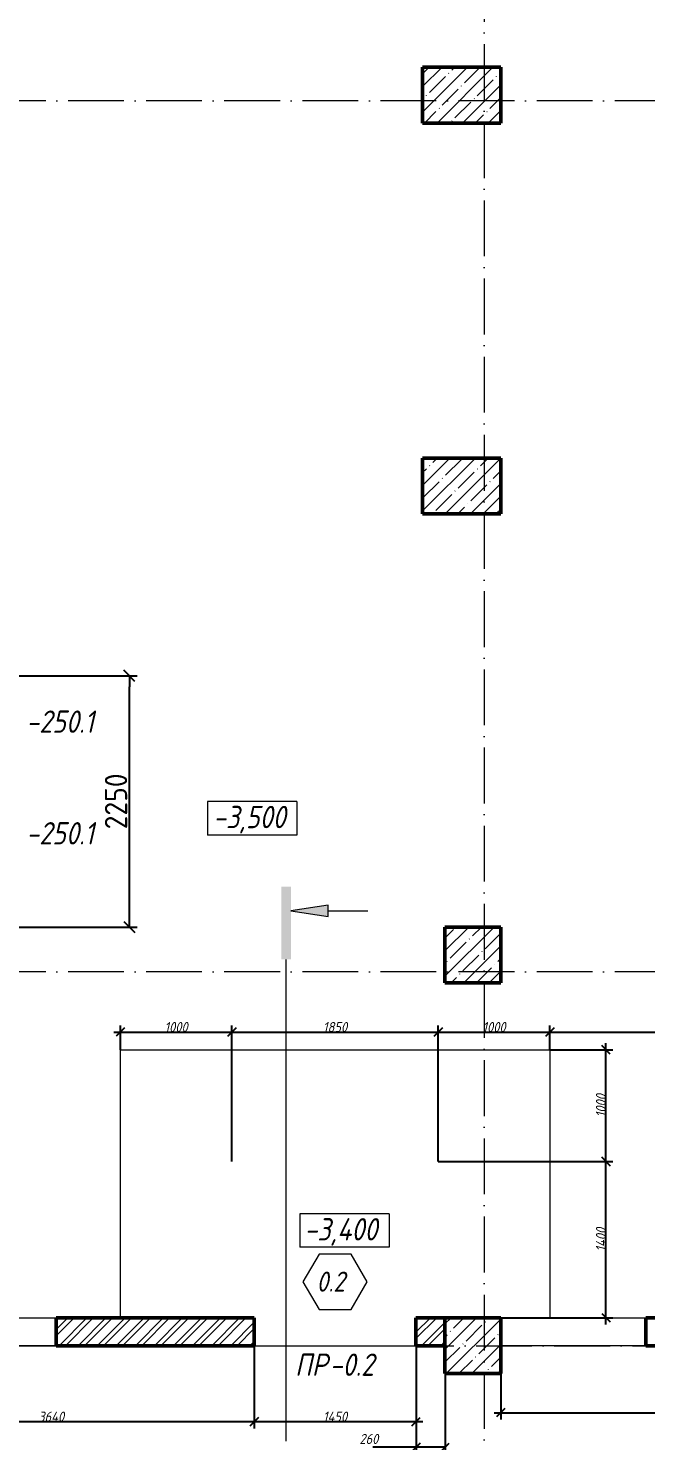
# Model space of a CAD drawing. Header units: millimetres. Extents: x -356862 to 418287, y 0 to 839748.
# Drawn here: x -265737 to -260201, y 510096 to 522746 of the extents above; entities that cross this region are included whole.
import ezdxf

# ---------------------------------------------------------------- set-up
doc = ezdxf.new("R2010")
doc.units = ezdxf.units.MM
doc.linetypes.add('50_200_ШТРИХ_1Т_ш5_п1_п1_', pattern=[700, 500, -100, 0, -100])
for name, color, linetype, lineweight in [('A-____-____-DIMS', 7, 'Continuous', 9), ('A-____-NOTE-TEXT', 7, 'Continuous', 9), ('A-____-NOTE-TEXT-1', 7, 'Continuous', 5), ('A-DETL-GENF-OTLN-2', 7, 'Continuous', 5), ('A-DOOR-____-IDEN', 7, 'Continuous', 9), ('A-FLOR-____-OTLN', 7, 'Continuous', 9), ('A-GENM-____-IDEN', 7, 'Continuous', 9), ('A-GENM-____-OTLN', 7, 'Continuous', 9), ('A-WALL-____-MCUT-2', 7, 'Continuous', 50), ('G-____-____-DIMS', 7, 'Continuous', 9), ('S-COLS-____-MCUT', 7, 'Continuous', 50), ('S-COLS-____-OTLN', 7, 'Continuous', 9), ('S-GRID-____-OTLN-1', 7, '50_200_ШТРИХ_1Т_ш5_п1_п1_', 9)]:
    doc.layers.add(name, color=color, linetype=linetype, lineweight=lineweight)
for name, color, linetype, lineweight, true_color in [('A-DETL-GENF-OTLN-3', 9, 'Continuous', 9, 0x808080), ('A-WALL-____-OTLN-1', 7, 'Continuous', 9, 0x800000), ('A-WALL-____-PATT-2', 7, 'Continuous', 9, 0x787878)]:
    doc.layers.add(name, color=color, linetype=linetype, lineweight=lineweight, true_color=true_color)
doc.styles.add('ISOCPEUR_I_2', font='isocpeui.ttf', dxfattribs={"width": 0.85, "height": 2.3})
doc.styles.add('ISOCPEUR_I_4', font='isocpeui.ttf', dxfattribs={"width": 0.85, "height": 2})
doc.styles.add('ISOCPEUR_I_7', font='isocpeui.ttf', dxfattribs={"width": 0.9, "height": 90})
doc.styles.add('СПДС', font='isocpeur.ttf', dxfattribs={"width": 0.9})
doc.dimstyles.new('ISO-1_8_0_9К_СРЕДНИЙ_Кладочные', dxfattribs={"dimscale": 304.8, "dimtxt": 89.638306, "dimasz": 0.246063, "dimexe": 0.19685, "dimexo": 0, "dimgap": 0, "dimtad": 1, "dimdec": 3, "dimrnd": 0.001, "dimdsep": 46, "dimtxsty": 'ISOCPEUR_I_7', "dimblk1": 'OBLIQUE', "dimblk2": 'OBLIQUE', "dimsah": 1, "dimcen": 0.09, "dimdle": 0.19685, "dimazin": 0, "dimtfac": 1, "dimtdec": 4, "dimtix": 1, "dimtmove": 2, "dimatfit": 3, "dimfxl": 1, "dimtvp": 1, "dimtolj": 1, "dimtzin": 0, "dimarcsym": 2})
doc.dimstyles.new('ISO-1_8_0_9К_СРЕДНИЙ_Кладочные_1', dxfattribs={"dimscale": 304.8, "dimtxt": 89.638306, "dimasz": 0.246063, "dimexe": 0.19685, "dimexo": 0, "dimgap": 0, "dimtad": 1, "dimdec": 3, "dimrnd": 0.001, "dimdsep": 46, "dimtxsty": 'ISOCPEUR_I_7', "dimblk1": 'OBLIQUE', "dimblk2": 'OBLIQUE', "dimsah": 1, "dimcen": 0.09, "dimdle": 0.19685, "dimazin": 0, "dimtfac": 1, "dimtdec": 4, "dimtix": 1, "dimtmove": 0, "dimatfit": 3, "dimfxl": 1, "dimtvp": 1, "dimtolj": 1, "dimtzin": 0, "dimarcsym": 2})
doc.dimstyles.new('Размера А3', dxfattribs={"dimtxt": 200, "dimasz": 100, "dimexe": 70, "dimexo": 100, "dimgap": 20, "dimtad": 1, "dimdec": 0, "dimrnd": 10, "dimzin": 0, "dimdsep": 46, "dimtxsty": 'СПДС', "dimblk": 'ARROWHEAD_6', "dimcen": 1, "dimclrd": 256, "dimclre": 256, "dimclrt": 256, "dimazin": 0, "dimtfac": 1, "dimtdec": 0, "dimtmove": 2, "dimatfit": 3, "dimfxl": 1, "dimtolj": 1, "dimtzin": 0, "dimarcsym": 0})

# ---------------------------------------------------------------- blocks, each defined once
blk = doc.blocks.new('BSC_Колонна _Прямоугольная - 500х500-V28-АР1_Кладочный план подвала в осях 1-64_Ю-ЯЯ')
at = {"layer": 'S-COLS-____-OTLN'}
h = blk.add_hatch(dxfattribs=at)
h.set_pattern_fill('FP_35', color=256, style=0, pattern_type=2)
h.set_pattern_definition([(45, (-89000, -51931.04), (-114.04925, 114.04925), []), (45, (-88885.95, -51931.04), (-114.04925, 114.04925), [201.613, -40.323, 3.353, -36.97])])
h.paths.add_polyline_path([(-250, -250), (250, -250), (250, 250), (-250, 250)], flags=0)
at = {"layer": 'S-COLS-____-MCUT'}
for p, q in [((250, 250), (-250, 250)), ((-250, 250), (-250, -250)), ((250, -250), (250, 250)), ((-250, -250), (250, -250))]:
    blk.add_line(p, q, dxfattribs=at)
blk = doc.blocks.new('BSC_Колонна _Прямоугольная - 500х500-V105-АР1_Кладочный план подвала в осях 1-64_Ю-ЯЯ')
at = {"layer": 'S-COLS-____-OTLN'}
h = blk.add_hatch(dxfattribs=at)
h.set_pattern_fill('FP_121', color=256, style=0, pattern_type=2)
h.set_pattern_definition([(315, (-55431.04, 89000), (114.04925, 114.04925), []), (315, (-55431.04, 88885.95), (114.04925, 114.04925), [201.613, -40.323, 3.353, -36.97])])
h.paths.add_polyline_path([(-250, -250), (250, -250), (250, 250), (-250, 250)], flags=0)
at = {"layer": 'S-COLS-____-MCUT'}
for p, q in [((250, 250), (-250, 250)), ((-250, 250), (-250, -250)), ((250, -250), (250, 250)), ((-250, -250), (250, -250))]:
    blk.add_line(p, q, dxfattribs=at)
blk = doc.blocks.new('BSC_Колонна _Прямоугольная - 500х700-V135-АР1_Кладочный план подвала в осях 1-64_Ю-ЯЯ')
at = {"layer": 'S-COLS-____-OTLN'}
h = blk.add_hatch(dxfattribs=at)
h.set_pattern_fill('FP_152', color=256, style=0, pattern_type=2)
h.set_pattern_definition([(315, (-63131.04, 88900), (114.04925, 114.04925), []), (315, (-63131.04, 88785.95), (114.04925, 114.04925), [201.613, -40.323, 3.353, -36.97])])
h.paths.add_polyline_path([(-250, -350), (250, -350), (250, 350), (-250, 350)], flags=0)
at = {"layer": 'S-COLS-____-MCUT'}
for p, q in [((250, 350), (-250, 350)), ((-250, 350), (-250, -350)), ((250, -350), (250, 350)), ((-250, -350), (250, -350))]:
    blk.add_line(p, q, dxfattribs=at)
blk = doc.blocks.new('BSC_Колонна _Прямоугольная - 500х700-V138-АР1_Кладочный план подвала в осях 1-64_Ю-ЯЯ')
at = {"layer": 'S-COLS-____-OTLN'}
h = blk.add_hatch(dxfattribs=at)
h.set_pattern_fill('FP_155', color=256, style=0, pattern_type=2)
h.set_pattern_definition([(315, (-59631.04, 88900), (114.04925, 114.04925), []), (315, (-59631.04, 88785.95), (114.04925, 114.04925), [201.613, -40.323, 3.353, -36.97])])
h.paths.add_polyline_path([(-250, -350), (250, -350), (250, 350), (-250, 350)], flags=0)
at = {"layer": 'S-COLS-____-MCUT'}
for p, q in [((250, 350), (-250, 350)), ((-250, 350), (-250, -350)), ((250, -350), (250, 350)), ((-250, -350), (250, -350))]:
    blk.add_line(p, q, dxfattribs=at)
blk = doc.blocks.new('АР_Перемычка - АР_Перемычка-28769347-АР1_Кладочный план подвала в осях 1-64_Ю-ЯЯ')
at = {"layer": 'A-GENM-____-OTLN'}
blk.add_line((-250, -125), (-243, -125), dxfattribs=at)
blk = doc.blocks.new('DET_L_Имитация разреза_ISO2-5 - Вправо-27489997-АР1_Кладочный план подвала в осях 1-64_Ю-ЯЯ')
at = {"layer": 'A-DETL-GENF-OTLN-3'}
blk.add_line((143, 0), (4457, 0), dxfattribs=at)
blk = doc.blocks.new('Высотные отметки - 9_5х3_5_h_-17668430-АР1_Кладочный план подвала в осях 1-64_Ю-ЯЯ')
at = {"layer": 'G-____-____-DIMS'}
for p, q in [((-4, 3), (-4, 0)), ((4, 3), (-4, 3)), ((4, 3), (4, 0)), ((4, 0), (-4, 0))]:
    blk.add_line(p, q, dxfattribs=at)
blk = doc.blocks.new('_Oblique')
at = {"color": 0, "linetype": 'ByBlock', "lineweight": -2}
blk.add_line((-0.5, -0.5), (0.5, 0.5), dxfattribs=at)
blk = doc.blocks.new('*D8396')
at = {"layer": 'A-____-____-DIMS', "color": 0, "lineweight": -2, "transparency": 16777216}
for p, q in [((-264971, 513756), (-263851, 513756)), ((-264911, 513597), (-264911, 513816)), ((-263911, 512597), (-263911, 513816))]:
    blk.add_line(p, q, dxfattribs=at)
at = {"layer": 'Defpoints', "color": 0, "transparency": 16777216}
for p in [(-263911, 513756), (-264911, 513597), (-263911, 512597)]:
    blk.add_point(p, dxfattribs=at)
at = {"layer": 'A-____-____-DIMS', "color": 0, "lineweight": -2, "transparency": 16777216, "xscale": 75, "yscale": 75, "zscale": 75, "rotation": 180}
blk.add_blockref('_Oblique', (-264911, 513756), dxfattribs=at)
at = {"layer": 'A-____-____-DIMS', "color": 0, "lineweight": -2, "transparency": 16777216, "xscale": 75, "yscale": 75, "zscale": 75}
blk.add_blockref('_Oblique', (-263911, 513756), dxfattribs=at)
at = {"layer": 'A-____-____-DIMS', "color": 0, "transparency": 16777216, "insert": (-264411, 513801), "char_height": 90, "width": 504.73, "attachment_point": 5, "style": 'ISOCPEUR_I_7'}
blk.add_mtext('\\A1;1000', dxfattribs=at)
blk = doc.blocks.new('*D8397')
at = {"layer": 'A-____-____-DIMS', "color": 0, "lineweight": -2, "transparency": 16777216}
for p, q in [((-263971, 513756), (-262001, 513756)), ((-263911, 512597), (-263911, 513816)), ((-262061, 512597), (-262061, 513816))]:
    blk.add_line(p, q, dxfattribs=at)
at = {"layer": 'Defpoints', "color": 0, "transparency": 16777216}
for p in [(-262061, 513756), (-263911, 512597), (-262061, 512597)]:
    blk.add_point(p, dxfattribs=at)
at = {"layer": 'A-____-____-DIMS', "color": 0, "lineweight": -2, "transparency": 16777216, "xscale": 75, "yscale": 75, "zscale": 75, "rotation": 180}
blk.add_blockref('_Oblique', (-263911, 513756), dxfattribs=at)
at = {"layer": 'A-____-____-DIMS', "color": 0, "lineweight": -2, "transparency": 16777216, "xscale": 75, "yscale": 75, "zscale": 75}
blk.add_blockref('_Oblique', (-262061, 513756), dxfattribs=at)
at = {"layer": 'A-____-____-DIMS', "color": 0, "transparency": 16777216, "insert": (-262986, 513801), "char_height": 90, "width": 504.73, "attachment_point": 5, "style": 'ISOCPEUR_I_7'}
blk.add_mtext('\\A1;1850', dxfattribs=at)
blk = doc.blocks.new('*D8398')
at = {"layer": 'A-____-____-DIMS', "color": 0, "lineweight": -2, "transparency": 16777216}
for p, q in [((-262121, 513756), (-261001, 513756)), ((-262061, 512597), (-262061, 513816)), ((-261061, 513597), (-261061, 513816))]:
    blk.add_line(p, q, dxfattribs=at)
at = {"layer": 'Defpoints', "color": 0, "transparency": 16777216}
for p in [(-261061, 513756), (-261061, 513597), (-262061, 512597)]:
    blk.add_point(p, dxfattribs=at)
at = {"layer": 'A-____-____-DIMS', "color": 0, "lineweight": -2, "transparency": 16777216, "xscale": 75, "yscale": 75, "zscale": 75, "rotation": 180}
blk.add_blockref('_Oblique', (-262061, 513756), dxfattribs=at)
at = {"layer": 'A-____-____-DIMS', "color": 0, "lineweight": -2, "transparency": 16777216, "xscale": 75, "yscale": 75, "zscale": 75}
blk.add_blockref('_Oblique', (-261061, 513756), dxfattribs=at)
at = {"layer": 'A-____-____-DIMS', "color": 0, "transparency": 16777216, "insert": (-261561, 513801), "char_height": 90, "width": 504.73, "attachment_point": 5, "style": 'ISOCPEUR_I_7'}
blk.add_mtext('\\A1;1000', dxfattribs=at)
blk = doc.blocks.new('*D8399')
at = {"layer": 'A-____-____-DIMS', "color": 0, "lineweight": -2, "transparency": 16777216}
for p, q in [((-257501, 514197), (-257501, 513696)), ((-261121, 513756), (-257441, 513756)), ((-261061, 513597), (-261061, 513816))]:
    blk.add_line(p, q, dxfattribs=at)
at = {"layer": 'Defpoints', "color": 0, "transparency": 16777216}
for p in [(-257501, 514197), (-257501, 513756), (-261061, 513597)]:
    blk.add_point(p, dxfattribs=at)
at = {"layer": 'A-____-____-DIMS', "color": 0, "lineweight": -2, "transparency": 16777216, "xscale": 75, "yscale": 75, "zscale": 75, "rotation": 180}
blk.add_blockref('_Oblique', (-261061, 513756), dxfattribs=at)
at = {"layer": 'A-____-____-DIMS', "color": 0, "lineweight": -2, "transparency": 16777216, "xscale": 75, "yscale": 75, "zscale": 75}
blk.add_blockref('_Oblique', (-257501, 513756), dxfattribs=at)
at = {"layer": 'A-____-____-DIMS', "color": 0, "transparency": 16777216, "insert": (-259281, 513801), "char_height": 90, "width": 546.1, "attachment_point": 5, "style": 'ISOCPEUR_I_7'}
blk.add_mtext('\\A1;3560', dxfattribs=at)
blk = doc.blocks.new('*D8401')
at = {"layer": 'A-____-____-DIMS', "color": 0, "lineweight": -2, "transparency": 16777216}
for p, q in [((-260558, 511137), (-260558, 512657)), ((-262061, 512597), (-260498, 512597)), ((-261501, 511197), (-260498, 511197))]:
    blk.add_line(p, q, dxfattribs=at)
at = {"layer": 'Defpoints', "color": 0, "transparency": 16777216}
for p in [(-262061, 512597), (-260558, 512597), (-261501, 511197)]:
    blk.add_point(p, dxfattribs=at)
at = {"layer": 'A-____-____-DIMS', "color": 0, "lineweight": -2, "transparency": 16777216, "xscale": 75, "yscale": 75, "zscale": 75}
for p, rotation in [((-260558, 512597), 90), ((-260558, 511197), 270)]:
    blk.add_blockref('_Oblique', p, dxfattribs=dict(at, rotation=rotation))
at = {"layer": 'A-____-____-DIMS', "color": 0, "transparency": 16777216, "insert": (-260603, 511897), "char_height": 90, "width": 521.28, "attachment_point": 5, "rotation": 90, "style": 'ISOCPEUR_I_7'}
blk.add_mtext('\\A1;1400', dxfattribs=at)
blk = doc.blocks.new('*D8402')
at = {"layer": 'A-____-____-DIMS', "color": 0, "lineweight": -2, "transparency": 16777216}
for p, q in [((-260558, 512537), (-260558, 513657)), ((-261061, 513597), (-260498, 513597)), ((-262061, 512597), (-260498, 512597))]:
    blk.add_line(p, q, dxfattribs=at)
at = {"layer": 'Defpoints', "color": 0, "transparency": 16777216}
for p in [(-261061, 513597), (-260558, 513597), (-262061, 512597)]:
    blk.add_point(p, dxfattribs=at)
at = {"layer": 'A-____-____-DIMS', "color": 0, "lineweight": -2, "transparency": 16777216, "xscale": 75, "yscale": 75, "zscale": 75}
for p, rotation in [((-260558, 513597), 90), ((-260558, 512597), 270)]:
    blk.add_blockref('_Oblique', p, dxfattribs=dict(at, rotation=rotation))
at = {"layer": 'A-____-____-DIMS', "color": 0, "transparency": 16777216, "insert": (-260603, 513097), "char_height": 90, "width": 504.73, "attachment_point": 5, "rotation": 90, "style": 'ISOCPEUR_I_7'}
blk.add_mtext('\\A1;1000', dxfattribs=at)
blk = doc.blocks.new('Марка проема - марка проема-27336095-АР1_Кладочный план подвала в осях 1-64_Ю-ЯЯ')
at = {"layer": 'A-DOOR-____-IDEN'}
for p, q in [((-1.44, 0.16), (-2.88, -2.33)), ((1.44, 0.16), (-1.44, 0.16)), ((2.88, -2.33), (1.44, 0.16)), ((-2.88, -2.33), (-1.44, -4.82)), ((1.44, -4.82), (2.88, -2.33)), ((-1.44, -4.82), (1.44, -4.82))]:
    blk.add_line(p, q, dxfattribs=at)
blk = doc.blocks.new('*D8354')
at = {"layer": 'A-____-____-DIMS', "color": 0, "lineweight": -2, "transparency": 16777216}
for p, q in [((-267351, 510947), (-267351, 510207)), ((-263711, 510939), (-263711, 510207)), ((-267411, 510267), (-263651, 510267))]:
    blk.add_line(p, q, dxfattribs=at)
at = {"layer": 'Defpoints', "color": 0, "transparency": 16777216}
for p in [(-267351, 510947), (-263711, 510939), (-263711, 510267)]:
    blk.add_point(p, dxfattribs=at)
at = {"layer": 'A-____-____-DIMS', "color": 0, "lineweight": -2, "transparency": 16777216, "xscale": 75, "yscale": 75, "zscale": 75, "rotation": 180}
blk.add_blockref('_Oblique', (-267351, 510267), dxfattribs=at)
at = {"layer": 'A-____-____-DIMS', "color": 0, "lineweight": -2, "transparency": 16777216, "xscale": 75, "yscale": 75, "zscale": 75}
blk.add_blockref('_Oblique', (-263711, 510267), dxfattribs=at)
at = {"layer": 'A-____-____-DIMS', "color": 0, "transparency": 16777216, "insert": (-265531, 510312), "char_height": 90, "width": 562.65, "attachment_point": 5, "style": 'ISOCPEUR_I_7'}
blk.add_mtext('\\A1;3640', dxfattribs=at)
blk = doc.blocks.new('*D8355')
at = {"layer": 'A-____-____-DIMS', "color": 0, "lineweight": -2, "transparency": 16777216}
for p, q in [((-263711, 510939), (-263711, 510207)), ((-262261, 510939), (-262261, 510207)), ((-263771, 510267), (-262201, 510267))]:
    blk.add_line(p, q, dxfattribs=at)
at = {"layer": 'Defpoints', "color": 0, "transparency": 16777216}
for p in [(-263711, 510939), (-262261, 510939), (-262261, 510267)]:
    blk.add_point(p, dxfattribs=at)
at = {"layer": 'A-____-____-DIMS', "color": 0, "lineweight": -2, "transparency": 16777216, "xscale": 75, "yscale": 75, "zscale": 75, "rotation": 180}
blk.add_blockref('_Oblique', (-263711, 510267), dxfattribs=at)
at = {"layer": 'A-____-____-DIMS', "color": 0, "lineweight": -2, "transparency": 16777216, "xscale": 75, "yscale": 75, "zscale": 75}
blk.add_blockref('_Oblique', (-262261, 510267), dxfattribs=at)
at = {"layer": 'A-____-____-DIMS', "color": 0, "transparency": 16777216, "insert": (-262986, 510312), "char_height": 90, "width": 521.28, "attachment_point": 5, "style": 'ISOCPEUR_I_7'}
blk.add_mtext('\\A1;1450', dxfattribs=at)
blk = doc.blocks.new('*D8356')
at = {"layer": 'A-____-____-DIMS', "color": 0, "lineweight": -2, "transparency": 16777216}
for p, q in [((-262261, 510939), (-262261, 509977)), ((-262001, 510947), (-262001, 509977)), ((-262261, 510037), (-262649, 510037)), ((-262001, 510037), (-262321, 510037))]:
    blk.add_line(p, q, dxfattribs=at)
at = {"layer": 'Defpoints', "color": 0, "transparency": 16777216}
for p in [(-262261, 510939), (-262001, 510947), (-262001, 510037)]:
    blk.add_point(p, dxfattribs=at)
at = {"layer": 'A-____-____-DIMS', "color": 0, "lineweight": -2, "transparency": 16777216, "xscale": 75, "yscale": 75, "zscale": 75, "rotation": 180}
blk.add_blockref('_Oblique', (-262261, 510037), dxfattribs=at)
at = {"layer": 'A-____-____-DIMS', "color": 0, "lineweight": -2, "transparency": 16777216, "xscale": 75, "yscale": 75, "zscale": 75}
blk.add_blockref('_Oblique', (-262001, 510037), dxfattribs=at)
at = {"layer": 'A-____-____-DIMS', "color": 0, "transparency": 16777216, "insert": (-262768, 510157), "char_height": 90, "width": 409.58, "attachment_point": 1, "line_spacing_factor": 1.149209, "style": 'ISOCPEUR_I_7'}
blk.add_mtext('\\A1;260', dxfattribs=at)
blk = doc.blocks.new('*D8357')
at = {"layer": 'A-____-____-DIMS', "color": 0, "lineweight": -2, "transparency": 16777216}
for p, q in [((-261501, 510947), (-261501, 510287)), ((-257801, 510453), (-257801, 510287)), ((-261561, 510347), (-257741, 510347))]:
    blk.add_line(p, q, dxfattribs=at)
at = {"layer": 'Defpoints', "color": 0, "transparency": 16777216}
for p in [(-261501, 510947), (-257801, 510453), (-257801, 510347)]:
    blk.add_point(p, dxfattribs=at)
at = {"layer": 'A-____-____-DIMS', "color": 0, "lineweight": -2, "transparency": 16777216, "xscale": 75, "yscale": 75, "zscale": 75, "rotation": 180}
blk.add_blockref('_Oblique', (-261501, 510347), dxfattribs=at)
at = {"layer": 'A-____-____-DIMS', "color": 0, "lineweight": -2, "transparency": 16777216, "xscale": 75, "yscale": 75, "zscale": 75}
blk.add_blockref('_Oblique', (-257801, 510347), dxfattribs=at)
at = {"layer": 'A-____-____-DIMS', "color": 0, "transparency": 16777216, "insert": (-259651, 510393), "char_height": 90, "width": 546.1, "attachment_point": 5, "style": 'ISOCPEUR_I_7'}
blk.add_mtext('\\A1;3700', dxfattribs=at)
blk = doc.blocks.new('ARROWHEAD_6')
at = {"color": 0, "linetype": 'Continuous'}
for p, q in [((0, 0), (-1, 0)), ((-0.5, -0.5), (0.5, 0.5))]:
    blk.add_line(p, q, dxfattribs=at)
blk = doc.blocks.new('*D8512')
at = {"lineweight": -2, "transparency": 16777216}
for p, q in [((-267151, 516947), (-264760, 516947)), ((-264830, 514797), (-264830, 516847)), ((-267151, 514697), (-264760, 514697))]:
    blk.add_line(p, q, dxfattribs=at)
at = {"layer": 'Defpoints', "color": 0, "transparency": 16777216}
for p in [(-267251, 516947), (-264830, 516947), (-267251, 514697)]:
    blk.add_point(p, dxfattribs=at)
at = {"lineweight": -2, "transparency": 16777216, "xscale": 100, "yscale": 100, "zscale": 100}
for p, rotation in [((-264830, 516947), 90), ((-264830, 514697), 270)]:
    blk.add_blockref('ARROWHEAD_6', p, dxfattribs=dict(at, rotation=rotation))
at = {"lineweight": 25, "transparency": 16777216, "insert": (-264950, 515822), "char_height": 200, "attachment_point": 5, "rotation": 90, "style": 'СПДС'}
blk.add_mtext('\\A1;2250', dxfattribs=at)

msp = doc.modelspace()

# ---------------------------------------------------------------- hatches: boundary and pattern name
at = {"layer": 'A-____-NOTE-TEXT-1'}
for points in [[(-263382.5476, 514407.0816), (-263382.5476, 515057.0816), (-263469.2842, 515057.0816), (-263469.2842, 514407.0816)], [(-263048.9062, 514791.2335), (-263048.9062, 514891.2335), (-263382.5476, 514841.2335)]]:
    msp.add_hatch(color=256, dxfattribs=at).paths.add_polyline_path(points, flags=0)
at = {"layer": 'A-WALL-____-PATT-2'}
h = msp.add_hatch(dxfattribs=at)
h.set_pattern_fill('FP_53', color=256, style=0, pattern_type=2)
h.set_pattern_definition([(45, (-350751.34, 459015.94), (-85.53659, 85.53659), []), (45, (-350694.32, 459015.94), (-85.53659, 85.53659), [])])
h.paths.add_polyline_path([(-267351.3432, 510946.983), (-266236.3432, 510946.983), (-266236.3432, 511196.983), (-267351.3432, 511196.983)], flags=0)
h.paths.add_polyline_path([(-262001.3432, 510946.983), (-262001.3432, 511196.983), (-262261.3432, 511196.983), (-262261.3432, 510946.983)], flags=0)
h.paths.add_polyline_path([(-265486.3432, 510946.983), (-263711.3432, 510946.983), (-263711.3432, 511196.983), (-265486.3432, 511196.983)], flags=0)

# ---------------------------------------------------------------- linework, layer by layer
at = {"layer": 'A-____-NOTE-TEXT'}
for p, q in [((-263048.9062, 514891.2335), (-263382.5476, 514841.2335)), ((-263048.9062, 514791.2335), (-263048.9062, 514891.2335)), ((-263382.5476, 514841.2335), (-263048.9062, 514791.2335)), ((-263048.9062, 514841.2335), (-262692.6562, 514841.2335))]:
    msp.add_line(p, q, dxfattribs=at)
at = {"layer": 'A-FLOR-____-OTLN'}
for p, q in [((-264911.3432, 511196.983), (-264911.3432, 513596.983)), ((-264911.3432, 513596.983), (-261061.3432, 513596.983)), ((-261061.3432, 513596.983), (-261061.3432, 511196.983)), ((-263711.3432, 510946.983), (-262261.3432, 510946.983))]:
    msp.add_line(p, q, dxfattribs=at)
at = {"layer": 'A-WALL-____-MCUT-2'}
for p, q in [((-263711.3432, 511196.983), (-265486.3432, 511196.983)), ((-265486.3432, 511196.983), (-265486.3432, 510946.983)), ((-263711.3432, 510946.983), (-263711.3432, 511196.983)), ((-262001.3432, 511196.983), (-262261.3432, 511196.983)), ((-262261.3432, 511196.983), (-262261.3432, 510946.983)), ((-257551.3432, 511196.983), (-260201.3432, 511196.983)), ((-260201.3432, 511196.983), (-260201.3432, 510946.983)), ((-265486.3432, 510946.983), (-263711.3432, 510946.983)), ((-262261.3432, 510946.983), (-262001.3432, 510946.983)), ((-260201.3432, 510946.983), (-257801.3432, 510946.983))]:
    msp.add_line(p, q, dxfattribs=at)
at = {"layer": 'A-WALL-____-OTLN-1'}
for p, q in [((-266236.3432, 511196.983), (-265486.3432, 511196.983)), ((-261501.3432, 511196.983), (-260201.3432, 511196.983)), ((-265486.3432, 510946.983), (-266236.3432, 510946.983)), ((-260201.3432, 510946.983), (-261501.3432, 510946.983))]:
    msp.add_line(p, q, dxfattribs=at)
at = {"layer": 'S-GRID-____-OTLN-1'}
for p, q in [((-261651.3432, 549908.7924), (-261651.3432, 499110.3507)), ((-246676.9366, 522096.983), (-355420.1134, 522096.983)), ((-246676.9366, 514296.983), (-355420.1134, 514296.983)), ((-283424.5728, 510946.983), (-246676.9366, 510946.983))]:
    msp.add_line(p, q, dxfattribs=at)

# ---------------------------------------------------------------- block references
at = {"layer": 'A-DETL-GENF-OTLN-2', "rotation": 89.99999999999994}
msp.add_blockref('DET_L_Имитация разреза_ISO2-5 - Вправо-27489997-АР1_Кладочный план подвала в осях 1-64_Ю-ЯЯ', (-263425.9159, 509950.1752), dxfattribs=at)
at = {"layer": 'A-DOOR-____-IDEN', "xscale": 99.99999999999993, "yscale": 99.99999999999993, "zscale": 99.99999999999993}
msp.add_blockref('Марка проема - марка проема-27336095-АР1_Кладочный план подвала в осях 1-64_Ю-ЯЯ', (-262986.3432, 511752.2747), dxfattribs=at)
at = {"layer": 'A-GENM-____-OTLN'}
msp.add_blockref('АР_Перемычка - АР_Перемычка-28769347-АР1_Кладочный план подвала в осях 1-64_Ю-ЯЯ', (-263711.3432, 511071.983), dxfattribs=at)
at = {"layer": 'G-____-____-DIMS', "xscale": 99.99999999999993, "yscale": 99.99999999999993, "zscale": 99.99999999999993}
for p in [(-263729.0858, 515520.5924), (-262900.9201, 511828.2687)]:
    msp.add_blockref('Высотные отметки - 9_5х3_5_h_-17668430-АР1_Кладочный план подвала в осях 1-64_Ю-ЯЯ', p, dxfattribs=at)
at = {"layer": 'S-COLS-____-OTLN', "rotation": 89.9999999999999}
for name, p in [('BSC_Колонна _Прямоугольная - 500х700-V135-АР1_Кладочный план подвала в осях 1-64_Ю-ЯЯ', (-261851.3432, 522146.983)), ('BSC_Колонна _Прямоугольная - 500х700-V138-АР1_Кладочный план подвала в осях 1-64_Ю-ЯЯ', (-261851.3432, 518646.983)), ('BSC_Колонна _Прямоугольная - 500х500-V105-АР1_Кладочный план подвала в осях 1-64_Ю-ЯЯ', (-261751.3432, 514446.983))]:
    msp.add_blockref(name, p, dxfattribs=at)
at = {"layer": 'S-COLS-____-OTLN'}
msp.add_blockref('BSC_Колонна _Прямоугольная - 500х500-V28-АР1_Кладочный план подвала в осях 1-64_Ю-ЯЯ', (-261751.3432, 510946.983), dxfattribs=at)

# ---------------------------------------------------------------- texts
at = {"layer": 'A-DOOR-____-IDEN', "insert": (-263152.1323, 511611.0943), "char_height": 180, "width": 353.544187, "attachment_point": 1, "style": 'ISOCPEUR_I_4'}
msp.add_mtext('0.2', dxfattribs=at)
at = {"layer": 'A-GENM-____-IDEN', "char_height": 200, "attachment_point": 1, "style": 'ISOCPEUR_I_2'}
for s, insert, width in [('-250.1', (-265754.4709, 516636.411), 822.531375), ('-250.1', (-265754.4709, 515636.411), 822.531375), ('ПР', (-263345.2488, 510876.9088), 375.18975), ('-0.2', (-263035.6863, 510876.9088), 548.35425)]:
    msp.add_mtext(s, dxfattribs=dict(at, insert=insert, width=width))
at = {"layer": 'G-____-____-DIMS', "char_height": 200, "attachment_point": 1, "line_spacing_factor": 1.149209, "style": 'ISOCPEUR_I_2'}
for s, insert, width in [('-3,500', (-264079.6596, 515781.8835), 841.377075), ('-3,400', (-263261.4534, 512089.5598), 865.279833)]:
    msp.add_mtext(s, dxfattribs=dict(at, insert=insert, width=width))

# ---------------------------------------------------------------- dimensions: what is measured, and where the dimension line sits
at = {"color": 18, "lineweight": 25, "true_color": 0x000000}
dim = msp.add_linear_dim(base=(-264829.8199, 516946.983), p1=(-267251.3432, 514696.983), p2=(-267251.3432, 516946.983), angle=90, dimstyle='Размера А3', dxfattribs=at)
dim.commit()
dim.dimension.update_dxf_attribs({"geometry": '*D8512', "text_midpoint": (-264949.8199, 515821.983)})
at = {"layer": 'A-____-____-DIMS'}
for base, p1, p2, override, picture, middle in [((-257501.3432, 513755.6424), (-261061.3432, 513596.983), (-257501.3432, 514196.983), {"dimtxt": 400, "dimpost": '<>', "dimfxl": 3610.20775}, '*D8399', (-259281.3432, 513800.6424)), ((-263911.3432, 513755.6424), (-264911.3432, 513596.983), (-263911.3432, 512596.983), {"dimtxt": 400, "dimpost": '<>', "dimfxl": 1414.213562}, '*D8396', (-264411.3432, 513800.6424)), ((-262061.3432, 513755.6424), (-263911.3432, 512596.983), (-262061.3432, 512596.983), {"dimtxt": 400, "dimpost": '<>', "dimfxl": 1850}, '*D8397', (-262986.3432, 513800.6424)), ((-261061.3432, 513755.6424), (-262061.3432, 512596.983), (-261061.3432, 513596.983), {"dimtxt": 400, "dimpost": '<>', "dimfxl": 1414.213562}, '*D8398', (-261561.3432, 513800.6424)), ((-263711.3432, 510267.1736), (-267351.3432, 510946.983), (-263711.3432, 510938.983), {"dimtxt": 400, "dimpost": '<>', "dimfxl": 3640.008791}, '*D8354', (-265531.3432, 510312.1736)), ((-262261.3432, 510267.1736), (-263711.3432, 510938.983), (-262261.3432, 510938.983), {"dimtxt": 400, "dimpost": '<>', "dimfxl": 1450}, '*D8355', (-262986.3432, 510312.1736)), ((-257801.3432, 510347.1736), (-261501.3432, 510946.983), (-257801.3432, 510453.2396), {"dimtxt": 400, "dimpost": '<>', "dimfxl": 3732.798214}, '*D8357', (-259651.3432, 510392.7531))]:
    dim = msp.add_linear_dim(base=base, p1=p1, p2=p2, dimstyle='ISO-1_8_0_9К_СРЕДНИЙ_Кладочные', override=override, dxfattribs=at)
    dim.commit()
    dim.dimension.update_dxf_attribs({"geometry": picture, "text_midpoint": middle})
for base, p1, p2, override, picture, middle in [((-260557.8913, 513596.983), (-262061.3432, 512596.983), (-261061.3432, 513596.983), {"dimtxt": 400, "dimpost": '<>', "dimfxl": 1414.213562}, '*D8402', (-260602.8913, 513096.983)), ((-260557.8913, 512596.983), (-261501.3432, 511196.983), (-262061.3432, 512596.983), {"dimtxt": 400, "dimpost": '<>', "dimfxl": 1507.846146}, '*D8401', (-260602.8913, 511896.983))]:
    dim = msp.add_linear_dim(base=base, p1=p1, p2=p2, angle=90, dimstyle='ISO-1_8_0_9К_СРЕДНИЙ_Кладочные', override=override, dxfattribs=at)
    dim.commit()
    dim.dimension.update_dxf_attribs({"geometry": picture, "text_midpoint": middle})
dim = msp.add_linear_dim(base=(-262001.3432, 510036.8456), p1=(-262261.3432, 510938.983), p2=(-262001.3432, 510946.983), dimstyle='ISO-1_8_0_9К_СРЕДНИЙ_Кладочные_1', override={"dimtxt": 400, "dimpost": '<>', "dimfxl": 260.123048}, dxfattribs=at)
dim.commit()
dim.dimension.update_dxf_attribs({"geometry": '*D8356', "text_midpoint": (-262563.2928, 510036.8456), "dimtype": 160})

doc.saveas('drawing.dxf')
